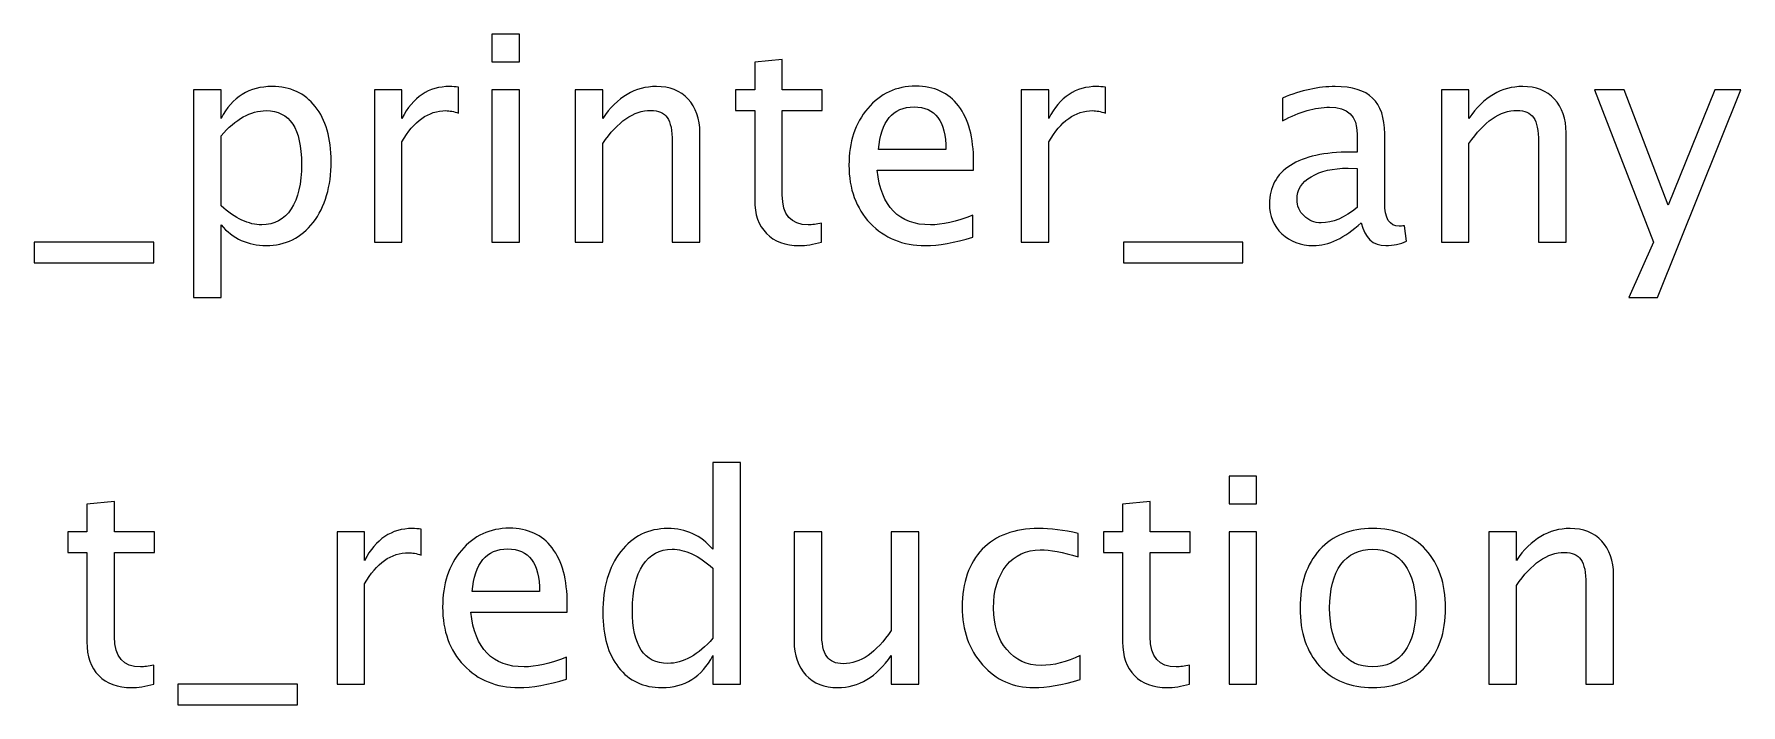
# Model space of a CAD drawing. Header units: centimetres. Extents: x -71 to 58, y -28 to 40.
# Drawn here: x -6.27 to 18.86, y 30.36 to 40.23 of the extents above; entities that cross this region are included whole.
import ezdxf

# ---------------------------------------------------------------- set-up
doc = ezdxf.new("R2010")
doc.units = ezdxf.units.CM
doc.header["$MEASUREMENT"] = 0
doc.layers.add('Layer 1', color=7, linetype='Continuous')

msp = doc.modelspace()

# ---------------------------------------------------------------- linework, layer by layer
at = {"layer": 'Layer 1'}
for points, knots in [([(0.4666, 39.82474), (0.4666, 39.82474), (0.4666, 40.23114), (0.4666, 40.23114), (0.4666, 40.23114), (0.4666, 40.23114), (0.873, 40.23114), (0.873, 40.23114), (0.873, 40.23114), (0.873, 40.23114), (0.873, 39.82474), (0.873, 39.82474), (0.873, 39.82474), (0.873, 39.82474), (0.4666, 39.82474), (0.4666, 39.82474)], [0, 0, 0, 0, 0.2, 0.2, 0.2, 0.2, 0.4, 0.4, 0.4, 0.4, 0.6, 0.6, 0.6, 0.6, 1, 1, 1, 1]), ([(5.32082, 37.17115), (5.19523, 37.13657), (5.08587, 37.11964), (4.99344, 37.11964), (4.99344, 37.11964), (4.78601, 37.11964), (4.62444, 37.17891), (4.50873, 37.29744), (4.50873, 37.29744), (4.39231, 37.41597), (4.33445, 37.58037), (4.33445, 37.79133), (4.33445, 37.79133), (4.33445, 37.79133), (4.33445, 39.10931), (4.33445, 39.10931), (4.33445, 39.10931), (4.33445, 39.10931), (4.05364, 39.10931), (4.05364, 39.10931), (4.05364, 39.10931), (4.05364, 39.10931), (4.05364, 39.4141), (4.05364, 39.4141), (4.05364, 39.4141), (4.05364, 39.4141), (4.33445, 39.4141), (4.33445, 39.4141), (4.33445, 39.4141), (4.33445, 39.4141), (4.33445, 39.8198), (4.33445, 39.8198), (4.33445, 39.8198), (4.33445, 39.8198), (4.74085, 39.8586), (4.74085, 39.8586), (4.74085, 39.8586), (4.74085, 39.8586), (4.74085, 39.4141), (4.74085, 39.4141), (4.74085, 39.4141), (4.74085, 39.4141), (5.32929, 39.4141), (5.32929, 39.4141), (5.32929, 39.4141), (5.32929, 39.4141), (5.32929, 39.10931), (5.32929, 39.10931), (5.32929, 39.10931), (5.32929, 39.10931), (4.74085, 39.10931), (4.74085, 39.10931), (4.74085, 39.10931), (4.74085, 39.10931), (4.74085, 37.86471), (4.74085, 37.86471), (4.74085, 37.86471), (4.74085, 37.5712), (4.86856, 37.42444), (5.12326, 37.42444), (5.12326, 37.42444), (5.17759, 37.42444), (5.24321, 37.43361), (5.32082, 37.45125), (5.32082, 37.45125), (5.32082, 37.45125), (5.32082, 37.17115), (5.32082, 37.17115)], [0, 0, 0, 0, 0.05555556, 0.05555556, 0.05555556, 0.05555556, 0.11111111, 0.11111111, 0.11111111, 0.11111111, 0.16666667, 0.16666667, 0.16666667, 0.16666667, 0.22222222, 0.22222222, 0.22222222, 0.22222222, 0.27777778, 0.27777778, 0.27777778, 0.27777778, 0.33333333, 0.33333333, 0.33333333, 0.33333333, 0.38888889, 0.38888889, 0.38888889, 0.38888889, 0.44444444, 0.44444444, 0.44444444, 0.44444444, 0.5, 0.5, 0.5, 0.5, 0.55555556, 0.55555556, 0.55555556, 0.55555556, 0.61111111, 0.61111111, 0.61111111, 0.61111111, 0.66666667, 0.66666667, 0.66666667, 0.66666667, 0.72222222, 0.72222222, 0.72222222, 0.72222222, 0.77777778, 0.77777778, 0.77777778, 0.77777778, 0.83333333, 0.83333333, 0.83333333, 0.83333333, 0.88888889, 0.88888889, 0.88888889, 0.88888889, 1, 1, 1, 1]), ([(-3.92972, 36.35341), (-3.92972, 36.35341), (-3.92972, 39.4141), (-3.92972, 39.4141), (-3.92972, 39.4141), (-3.92972, 39.4141), (-3.52332, 39.4141), (-3.52332, 39.4141), (-3.52332, 39.4141), (-3.52332, 39.4141), (-3.52332, 38.99007), (-3.52332, 38.99007), (-3.52332, 38.99007), (-3.35681, 39.30404), (-3.10634, 39.46067), (-2.77261, 39.46067), (-2.77261, 39.46067), (-2.50238, 39.46067), (-2.29001, 39.3626), (-2.13479, 39.16575), (-2.13479, 39.16575), (-1.97957, 38.9689), (-1.90196, 38.70008), (-1.90196, 38.3593), (-1.90196, 38.3593), (-1.90196, 37.98818), (-1.99015, 37.68832), (-2.16583, 37.46113), (-2.16583, 37.46113), (-2.34152, 37.23323), (-2.57294, 37.11964), (-2.85939, 37.11964), (-2.85939, 37.11964), (-3.12539, 37.11964), (-3.34693, 37.22124), (-3.52332, 37.42515), (-3.52332, 37.42515), (-3.52332, 37.42515), (-3.52332, 36.35341), (-3.52332, 36.35341), (-3.52332, 36.35341), (-3.52332, 36.35341), (-3.92972, 36.35341), (-3.92972, 36.35341)], [0, 0, 0, 0, 0.08333333, 0.08333333, 0.08333333, 0.08333333, 0.16666667, 0.16666667, 0.16666667, 0.16666667, 0.25, 0.25, 0.25, 0.25, 0.33333333, 0.33333333, 0.33333333, 0.33333333, 0.41666667, 0.41666667, 0.41666667, 0.41666667, 0.5, 0.5, 0.5, 0.5, 0.58333333, 0.58333333, 0.58333333, 0.58333333, 0.66666667, 0.66666667, 0.66666667, 0.66666667, 0.75, 0.75, 0.75, 0.75, 0.83333333, 0.83333333, 0.83333333, 0.83333333, 1, 1, 1, 1]), ([(-1.26554, 37.17044), (-1.26554, 37.17044), (-1.26554, 39.4141), (-1.26554, 39.4141), (-1.26554, 39.4141), (-1.26554, 39.4141), (-0.85914, 39.4141), (-0.85914, 39.4141), (-0.85914, 39.4141), (-0.85914, 39.4141), (-0.85914, 38.99007), (-0.85914, 38.99007), (-0.85914, 38.99007), (-0.69757, 39.30404), (-0.46332, 39.46067), (-0.1557, 39.46067), (-0.1557, 39.46067), (-0.11407, 39.46067), (-0.07033, 39.45714), (-0.02517, 39.45009), (-0.02517, 39.45009), (-0.02517, 39.45009), (-0.02517, 39.06979), (-0.02517, 39.06979), (-0.02517, 39.06979), (-0.09573, 39.09308), (-0.15782, 39.10507), (-0.21144, 39.10507), (-0.21144, 39.10507), (-0.46967, 39.10507), (-0.68557, 38.95267), (-0.85914, 38.64717), (-0.85914, 38.64717), (-0.85914, 38.64717), (-0.85914, 37.17044), (-0.85914, 37.17044), (-0.85914, 37.17044), (-0.85914, 37.17044), (-1.26554, 37.17044), (-1.26554, 37.17044)], [0, 0, 0, 0, 0.09090909, 0.09090909, 0.09090909, 0.09090909, 0.18181818, 0.18181818, 0.18181818, 0.18181818, 0.27272727, 0.27272727, 0.27272727, 0.27272727, 0.36363636, 0.36363636, 0.36363636, 0.36363636, 0.45454545, 0.45454545, 0.45454545, 0.45454545, 0.54545455, 0.54545455, 0.54545455, 0.54545455, 0.63636364, 0.63636364, 0.63636364, 0.63636364, 0.72727273, 0.72727273, 0.72727273, 0.72727273, 0.81818182, 0.81818182, 0.81818182, 0.81818182, 1, 1, 1, 1]), ([(1.69003, 37.17044), (1.69003, 37.17044), (1.69003, 39.4141), (1.69003, 39.4141), (1.69003, 39.4141), (1.69003, 39.4141), (2.09643, 39.4141), (2.09643, 39.4141), (2.09643, 39.4141), (2.09643, 39.4141), (2.09643, 38.99007), (2.09643, 38.99007), (2.09643, 38.99007), (2.31162, 39.30404), (2.5755, 39.46067), (2.88736, 39.46067), (2.88736, 39.46067), (3.0835, 39.46067), (3.23943, 39.39929), (3.35443, 39.27582), (3.35443, 39.27582), (3.46944, 39.15305), (3.52729, 38.98724), (3.52729, 38.77981), (3.52729, 38.77981), (3.52729, 38.77981), (3.52729, 37.17044), (3.52729, 37.17044), (3.52729, 37.17044), (3.52729, 37.17044), (3.1209, 37.17044), (3.1209, 37.17044), (3.1209, 37.17044), (3.1209, 37.17044), (3.1209, 38.64717), (3.1209, 38.64717), (3.1209, 38.64717), (3.1209, 38.81368), (3.0962, 38.93221), (3.04752, 39.00277), (3.04752, 39.00277), (2.99813, 39.07403), (2.91699, 39.10931), (2.8034, 39.10931), (2.8034, 39.10931), (2.55363, 39.10931), (2.31797, 38.94632), (2.09643, 38.62036), (2.09643, 38.62036), (2.09643, 38.62036), (2.09643, 37.17044), (2.09643, 37.17044), (2.09643, 37.17044), (2.09643, 37.17044), (1.69003, 37.17044), (1.69003, 37.17044)], [0, 0, 0, 0, 0.06666667, 0.06666667, 0.06666667, 0.06666667, 0.13333333, 0.13333333, 0.13333333, 0.13333333, 0.2, 0.2, 0.2, 0.2, 0.26666667, 0.26666667, 0.26666667, 0.26666667, 0.33333333, 0.33333333, 0.33333333, 0.33333333, 0.4, 0.4, 0.4, 0.4, 0.46666667, 0.46666667, 0.46666667, 0.46666667, 0.53333333, 0.53333333, 0.53333333, 0.53333333, 0.6, 0.6, 0.6, 0.6, 0.66666667, 0.66666667, 0.66666667, 0.66666667, 0.73333333, 0.73333333, 0.73333333, 0.73333333, 0.8, 0.8, 0.8, 0.8, 0.86666667, 0.86666667, 0.86666667, 0.86666667, 1, 1, 1, 1]), ([(7.54756, 37.24241), (7.27451, 37.16056), (7.04097, 37.11964), (6.84623, 37.11964), (6.84623, 37.11964), (6.51392, 37.11964), (6.24369, 37.22971), (6.03555, 37.44913), (6.03555, 37.44913), (5.82741, 37.66856), (5.72299, 37.9529), (5.72299, 38.30286), (5.72299, 38.30286), (5.72299, 38.64223), (5.81471, 38.92092), (5.99886, 39.13894), (5.99886, 39.13894), (6.18301, 39.35625), (6.41867, 39.4649), (6.70583, 39.4649), (6.70583, 39.4649), (6.97747, 39.4649), (7.18772, 39.36824), (7.33589, 39.17492), (7.33589, 39.17492), (7.48406, 38.9816), (7.55814, 38.70784), (7.55814, 38.35295), (7.55814, 38.35295), (7.55814, 38.35295), (7.55602, 38.22877), (7.55602, 38.22877), (7.55602, 38.22877), (7.55602, 38.22877), (6.13786, 38.22877), (6.13786, 38.22877), (6.13786, 38.22877), (6.19712, 37.69255), (6.45888, 37.42444), (6.92243, 37.42444), (6.92243, 37.42444), (7.09247, 37.42444), (7.30061, 37.47242), (7.54756, 37.56837), (7.54756, 37.56837), (7.54756, 37.56837), (7.54756, 37.24241), (7.54756, 37.24241)], [0, 0, 0, 0, 0.07692308, 0.07692308, 0.07692308, 0.07692308, 0.15384615, 0.15384615, 0.15384615, 0.15384615, 0.23076923, 0.23076923, 0.23076923, 0.23076923, 0.30769231, 0.30769231, 0.30769231, 0.30769231, 0.38461538, 0.38461538, 0.38461538, 0.38461538, 0.46153846, 0.46153846, 0.46153846, 0.46153846, 0.53846154, 0.53846154, 0.53846154, 0.53846154, 0.61538462, 0.61538462, 0.61538462, 0.61538462, 0.69230769, 0.69230769, 0.69230769, 0.69230769, 0.76923077, 0.76923077, 0.76923077, 0.76923077, 0.84615385, 0.84615385, 0.84615385, 0.84615385, 1, 1, 1, 1]), ([(8.25946, 37.17044), (8.25946, 37.17044), (8.25946, 39.4141), (8.25946, 39.4141), (8.25946, 39.4141), (8.25946, 39.4141), (8.66586, 39.4141), (8.66586, 39.4141), (8.66586, 39.4141), (8.66586, 39.4141), (8.66586, 38.99007), (8.66586, 38.99007), (8.66586, 38.99007), (8.82743, 39.30404), (9.06168, 39.46067), (9.3693, 39.46067), (9.3693, 39.46067), (9.41093, 39.46067), (9.45467, 39.45714), (9.49983, 39.45009), (9.49983, 39.45009), (9.49983, 39.45009), (9.49983, 39.06979), (9.49983, 39.06979), (9.49983, 39.06979), (9.42927, 39.09308), (9.36718, 39.10507), (9.31356, 39.10507), (9.31356, 39.10507), (9.05533, 39.10507), (8.83943, 38.95267), (8.66586, 38.64717), (8.66586, 38.64717), (8.66586, 38.64717), (8.66586, 37.17044), (8.66586, 37.17044), (8.66586, 37.17044), (8.66586, 37.17044), (8.25946, 37.17044), (8.25946, 37.17044)], [0, 0, 0, 0, 0.09090909, 0.09090909, 0.09090909, 0.09090909, 0.18181818, 0.18181818, 0.18181818, 0.18181818, 0.27272727, 0.27272727, 0.27272727, 0.27272727, 0.36363636, 0.36363636, 0.36363636, 0.36363636, 0.45454545, 0.45454545, 0.45454545, 0.45454545, 0.54545455, 0.54545455, 0.54545455, 0.54545455, 0.63636364, 0.63636364, 0.63636364, 0.63636364, 0.72727273, 0.72727273, 0.72727273, 0.72727273, 0.81818182, 0.81818182, 0.81818182, 0.81818182, 1, 1, 1, 1]), ([(13.26467, 37.45619), (13.02055, 37.23182), (12.7856, 37.11964), (12.55982, 37.11964), (12.55982, 37.11964), (12.37426, 37.11964), (12.21975, 37.1775), (12.09769, 37.29391), (12.09769, 37.29391), (11.97492, 37.41033), (11.91354, 37.55708), (11.91354, 37.73418), (11.91354, 37.73418), (11.91354, 37.97901), (12.01655, 38.16739), (12.22257, 38.29862), (12.22257, 38.29862), (12.42859, 38.42986), (12.72422, 38.49547), (13.10945, 38.49547), (13.10945, 38.49547), (13.10945, 38.49547), (13.2047, 38.49547), (13.2047, 38.49547), (13.2047, 38.49547), (13.2047, 38.49547), (13.2047, 38.7657), (13.2047, 38.7657), (13.2047, 38.7657), (13.2047, 39.02605), (13.06924, 39.15587), (12.7976, 39.15587), (12.7976, 39.15587), (12.58734, 39.15587), (12.35733, 39.08955), (12.10827, 38.95691), (12.10827, 38.95691), (12.10827, 38.95691), (12.10827, 39.29134), (12.10827, 39.29134), (12.10827, 39.29134), (12.38203, 39.40423), (12.64026, 39.46067), (12.88226, 39.46067), (12.88226, 39.46067), (13.13132, 39.46067), (13.31547, 39.40423), (13.4333, 39.29063), (13.4333, 39.29063), (13.55184, 39.17704), (13.6111, 39.00206), (13.6111, 38.7657), (13.6111, 38.7657), (13.6111, 38.7657), (13.6111, 37.75182), (13.6111, 37.75182), (13.6111, 37.75182), (13.6111, 37.51969), (13.68236, 37.40327), (13.82559, 37.40327), (13.82559, 37.40327), (13.84323, 37.40327), (13.86933, 37.4061), (13.90391, 37.41174), (13.90391, 37.41174), (13.90391, 37.41174), (13.93283, 37.18596), (13.93283, 37.18596), (13.93283, 37.18596), (13.84041, 37.14151), (13.73881, 37.11964), (13.62733, 37.11964), (13.62733, 37.11964), (13.43754, 37.11964), (13.31689, 37.23182), (13.26467, 37.45619)], [0, 0, 0, 0, 0.05, 0.05, 0.05, 0.05, 0.1, 0.1, 0.1, 0.1, 0.15, 0.15, 0.15, 0.15, 0.2, 0.2, 0.2, 0.2, 0.25, 0.25, 0.25, 0.25, 0.3, 0.3, 0.3, 0.3, 0.35, 0.35, 0.35, 0.35, 0.4, 0.4, 0.4, 0.4, 0.45, 0.45, 0.45, 0.45, 0.5, 0.5, 0.5, 0.5, 0.55, 0.55, 0.55, 0.55, 0.6, 0.6, 0.6, 0.6, 0.65, 0.65, 0.65, 0.65, 0.7, 0.7, 0.7, 0.7, 0.75, 0.75, 0.75, 0.75, 0.8, 0.8, 0.8, 0.8, 0.85, 0.85, 0.85, 0.85, 0.9, 0.9, 0.9, 0.9, 1, 1, 1, 1]), ([(14.44577, 37.17044), (14.44577, 37.17044), (14.44577, 39.4141), (14.44577, 39.4141), (14.44577, 39.4141), (14.44577, 39.4141), (14.85217, 39.4141), (14.85217, 39.4141), (14.85217, 39.4141), (14.85217, 39.4141), (14.85217, 38.99007), (14.85217, 38.99007), (14.85217, 38.99007), (15.06736, 39.30404), (15.33124, 39.46067), (15.6431, 39.46067), (15.6431, 39.46067), (15.83924, 39.46067), (15.99517, 39.39929), (16.11017, 39.27582), (16.11017, 39.27582), (16.22518, 39.15305), (16.28303, 38.98724), (16.28303, 38.77981), (16.28303, 38.77981), (16.28303, 38.77981), (16.28303, 37.17044), (16.28303, 37.17044), (16.28303, 37.17044), (16.28303, 37.17044), (15.87664, 37.17044), (15.87664, 37.17044), (15.87664, 37.17044), (15.87664, 37.17044), (15.87664, 38.64717), (15.87664, 38.64717), (15.87664, 38.64717), (15.87664, 38.81368), (15.85194, 38.93221), (15.80326, 39.00277), (15.80326, 39.00277), (15.75387, 39.07403), (15.67273, 39.10931), (15.55914, 39.10931), (15.55914, 39.10931), (15.30937, 39.10931), (15.07371, 38.94632), (14.85217, 38.62036), (14.85217, 38.62036), (14.85217, 38.62036), (14.85217, 37.17044), (14.85217, 37.17044), (14.85217, 37.17044), (14.85217, 37.17044), (14.44577, 37.17044), (14.44577, 37.17044)], [0, 0, 0, 0, 0.06666667, 0.06666667, 0.06666667, 0.06666667, 0.13333333, 0.13333333, 0.13333333, 0.13333333, 0.2, 0.2, 0.2, 0.2, 0.26666667, 0.26666667, 0.26666667, 0.26666667, 0.33333333, 0.33333333, 0.33333333, 0.33333333, 0.4, 0.4, 0.4, 0.4, 0.46666667, 0.46666667, 0.46666667, 0.46666667, 0.53333333, 0.53333333, 0.53333333, 0.53333333, 0.6, 0.6, 0.6, 0.6, 0.66666667, 0.66666667, 0.66666667, 0.66666667, 0.73333333, 0.73333333, 0.73333333, 0.73333333, 0.8, 0.8, 0.8, 0.8, 0.86666667, 0.86666667, 0.86666667, 0.86666667, 1, 1, 1, 1]), ([(0.4666, 37.17044), (0.4666, 37.17044), (0.4666, 39.4141), (0.4666, 39.4141), (0.4666, 39.4141), (0.4666, 39.4141), (0.873, 39.4141), (0.873, 39.4141), (0.873, 39.4141), (0.873, 39.4141), (0.873, 37.17044), (0.873, 37.17044), (0.873, 37.17044), (0.873, 37.17044), (0.4666, 37.17044), (0.4666, 37.17044)], [0, 0, 0, 0, 0.2, 0.2, 0.2, 0.2, 0.4, 0.4, 0.4, 0.4, 0.6, 0.6, 0.6, 0.6, 1, 1, 1, 1]), ([(17.2059, 36.35341), (17.2059, 36.35341), (17.56997, 37.16762), (17.56997, 37.16762), (17.56997, 37.16762), (17.56997, 37.16762), (16.70073, 39.4141), (16.70073, 39.4141), (16.70073, 39.4141), (16.70073, 39.4141), (17.13676, 39.4141), (17.13676, 39.4141), (17.13676, 39.4141), (17.13676, 39.4141), (17.78305, 37.71513), (17.78305, 37.71513), (17.78305, 37.71513), (17.78305, 37.71513), (18.47238, 39.4141), (18.47238, 39.4141), (18.47238, 39.4141), (18.47238, 39.4141), (18.85549, 39.4141), (18.85549, 39.4141), (18.85549, 39.4141), (18.85549, 39.4141), (17.62924, 36.35341), (17.62924, 36.35341), (17.62924, 36.35341), (17.62924, 36.35341), (17.2059, 36.35341), (17.2059, 36.35341)], [0, 0, 0, 0, 0.11111111, 0.11111111, 0.11111111, 0.11111111, 0.22222222, 0.22222222, 0.22222222, 0.22222222, 0.33333333, 0.33333333, 0.33333333, 0.33333333, 0.44444444, 0.44444444, 0.44444444, 0.44444444, 0.55555556, 0.55555556, 0.55555556, 0.55555556, 0.66666667, 0.66666667, 0.66666667, 0.66666667, 0.77777778, 0.77777778, 0.77777778, 0.77777778, 1, 1, 1, 1]), ([(-3.52332, 37.70525), (-3.31377, 37.51828), (-3.1141, 37.42444), (-2.9243, 37.42444), (-2.9243, 37.42444), (-2.73733, 37.42444), (-2.59269, 37.50276), (-2.49109, 37.65868), (-2.49109, 37.65868), (-2.38879, 37.81461), (-2.33799, 38.03404), (-2.33799, 38.31767), (-2.33799, 38.31767), (-2.33799, 38.84261), (-2.51155, 39.10507), (-2.85869, 39.10507), (-2.85869, 39.10507), (-3.08588, 39.10507), (-3.30742, 38.98231), (-3.52332, 38.73607), (-3.52332, 38.73607), (-3.52332, 38.73607), (-3.52332, 37.70525), (-3.52332, 37.70525)], [0, 0, 0, 0, 0.14285714, 0.14285714, 0.14285714, 0.14285714, 0.28571429, 0.28571429, 0.28571429, 0.28571429, 0.42857143, 0.42857143, 0.42857143, 0.42857143, 0.57142857, 0.57142857, 0.57142857, 0.57142857, 0.71428571, 0.71428571, 0.71428571, 0.71428571, 1, 1, 1, 1]), ([(6.15902, 38.53357), (6.15902, 38.53357), (7.14962, 38.53357), (7.14962, 38.53357), (7.14962, 38.53357), (7.14962, 38.95126), (6.99369, 39.16011), (6.68254, 39.16011), (6.68254, 39.16011), (6.36928, 39.16011), (6.19501, 38.95126), (6.15902, 38.53357)], [0, 0, 0, 0, 0.25, 0.25, 0.25, 0.25, 0.5, 0.5, 0.5, 0.5, 1, 1, 1, 1]), ([(13.2047, 37.67773), (13.2047, 37.67773), (13.2047, 38.25417), (13.2047, 38.25417), (13.2047, 38.25417), (13.2047, 38.25417), (13.07417, 38.25841), (13.07417, 38.25841), (13.07417, 38.25841), (12.8484, 38.25841), (12.66636, 38.21678), (12.52737, 38.13352), (12.52737, 38.13352), (12.38908, 38.04956), (12.31994, 37.93879), (12.31994, 37.8005), (12.31994, 37.8005), (12.31994, 37.70384), (12.35451, 37.622), (12.42295, 37.55497), (12.42295, 37.55497), (12.49209, 37.48794), (12.57605, 37.45407), (12.67554, 37.45407), (12.67554, 37.45407), (12.84487, 37.45407), (13.02126, 37.52886), (13.2047, 37.67773)], [0, 0, 0, 0, 0.125, 0.125, 0.125, 0.125, 0.25, 0.25, 0.25, 0.25, 0.375, 0.375, 0.375, 0.375, 0.5, 0.5, 0.5, 0.5, 0.625, 0.625, 0.625, 0.625, 0.75, 0.75, 0.75, 0.75, 1, 1, 1, 1]), ([(-6.27499, 36.86564), (-6.27499, 36.86564), (-6.27499, 37.17044), (-6.27499, 37.17044), (-6.27499, 37.17044), (-6.27499, 37.17044), (-4.51392, 37.17044), (-4.51392, 37.17044), (-4.51392, 37.17044), (-4.51392, 37.17044), (-4.51392, 36.86564), (-4.51392, 36.86564), (-4.51392, 36.86564), (-4.51392, 36.86564), (-6.27499, 36.86564), (-6.27499, 36.86564)], [0, 0, 0, 0, 0.2, 0.2, 0.2, 0.2, 0.4, 0.4, 0.4, 0.4, 0.6, 0.6, 0.6, 0.6, 1, 1, 1, 1]), ([(9.763, 36.86564), (9.763, 36.86564), (9.763, 37.17044), (9.763, 37.17044), (9.763, 37.17044), (9.763, 37.17044), (11.52407, 37.17044), (11.52407, 37.17044), (11.52407, 37.17044), (11.52407, 37.17044), (11.52407, 36.86564), (11.52407, 36.86564), (11.52407, 36.86564), (11.52407, 36.86564), (9.763, 36.86564), (9.763, 36.86564)], [0, 0, 0, 0, 0.2, 0.2, 0.2, 0.2, 0.4, 0.4, 0.4, 0.4, 0.6, 0.6, 0.6, 0.6, 1, 1, 1, 1]), ([(3.71955, 30.66522), (3.71955, 30.66522), (3.71955, 31.08644), (3.71955, 31.08644), (3.71955, 31.08644), (3.55374, 30.77176), (3.30397, 30.61442), (2.97025, 30.61442), (2.97025, 30.61442), (2.69931, 30.61442), (2.48624, 30.71249), (2.33101, 30.90934), (2.33101, 30.90934), (2.17579, 31.10619), (2.09818, 31.37501), (2.09818, 31.71579), (2.09818, 31.71579), (2.09818, 32.08832), (2.18637, 32.38819), (2.36206, 32.61537), (2.36206, 32.61537), (2.53845, 32.84186), (2.76987, 32.95545), (3.05703, 32.95545), (3.05703, 32.95545), (3.32302, 32.95545), (3.54457, 32.85385), (3.71955, 32.64995), (3.71955, 32.64995), (3.71955, 32.64995), (3.71955, 33.92912), (3.71955, 33.92912), (3.71955, 33.92912), (3.71955, 33.92912), (4.12594, 33.92912), (4.12594, 33.92912), (4.12594, 33.92912), (4.12594, 33.92912), (4.12594, 30.66522), (4.12594, 30.66522), (4.12594, 30.66522), (4.12594, 30.66522), (3.71955, 30.66522), (3.71955, 30.66522)], [0, 0, 0, 0, 0.08333333, 0.08333333, 0.08333333, 0.08333333, 0.16666667, 0.16666667, 0.16666667, 0.16666667, 0.25, 0.25, 0.25, 0.25, 0.33333333, 0.33333333, 0.33333333, 0.33333333, 0.41666667, 0.41666667, 0.41666667, 0.41666667, 0.5, 0.5, 0.5, 0.5, 0.58333333, 0.58333333, 0.58333333, 0.58333333, 0.66666667, 0.66666667, 0.66666667, 0.66666667, 0.75, 0.75, 0.75, 0.75, 0.83333333, 0.83333333, 0.83333333, 0.83333333, 1, 1, 1, 1]), ([(11.31909, 33.31952), (11.31909, 33.31952), (11.31909, 33.72592), (11.31909, 33.72592), (11.31909, 33.72592), (11.31909, 33.72592), (11.72549, 33.72592), (11.72549, 33.72592), (11.72549, 33.72592), (11.72549, 33.72592), (11.72549, 33.31952), (11.72549, 33.31952), (11.72549, 33.31952), (11.72549, 33.31952), (11.31909, 33.31952), (11.31909, 33.31952)], [0, 0, 0, 0, 0.2, 0.2, 0.2, 0.2, 0.4, 0.4, 0.4, 0.4, 0.6, 0.6, 0.6, 0.6, 1, 1, 1, 1]), ([(-4.51147, 30.66593), (-4.63706, 30.63135), (-4.74642, 30.61442), (-4.83885, 30.61442), (-4.83885, 30.61442), (-5.04628, 30.61442), (-5.20785, 30.67369), (-5.32356, 30.79222), (-5.32356, 30.79222), (-5.43998, 30.91075), (-5.49784, 31.07515), (-5.49784, 31.28611), (-5.49784, 31.28611), (-5.49784, 31.28611), (-5.49784, 32.60409), (-5.49784, 32.60409), (-5.49784, 32.60409), (-5.49784, 32.60409), (-5.77865, 32.60409), (-5.77865, 32.60409), (-5.77865, 32.60409), (-5.77865, 32.60409), (-5.77865, 32.90888), (-5.77865, 32.90888), (-5.77865, 32.90888), (-5.77865, 32.90888), (-5.49784, 32.90888), (-5.49784, 32.90888), (-5.49784, 32.90888), (-5.49784, 32.90888), (-5.49784, 33.31458), (-5.49784, 33.31458), (-5.49784, 33.31458), (-5.49784, 33.31458), (-5.09144, 33.35338), (-5.09144, 33.35338), (-5.09144, 33.35338), (-5.09144, 33.35338), (-5.09144, 32.90888), (-5.09144, 32.90888), (-5.09144, 32.90888), (-5.09144, 32.90888), (-4.503, 32.90888), (-4.503, 32.90888), (-4.503, 32.90888), (-4.503, 32.90888), (-4.503, 32.60409), (-4.503, 32.60409), (-4.503, 32.60409), (-4.503, 32.60409), (-5.09144, 32.60409), (-5.09144, 32.60409), (-5.09144, 32.60409), (-5.09144, 32.60409), (-5.09144, 31.35949), (-5.09144, 31.35949), (-5.09144, 31.35949), (-5.09144, 31.06598), (-4.96373, 30.91922), (-4.70903, 30.91922), (-4.70903, 30.91922), (-4.6547, 30.91922), (-4.58908, 30.92839), (-4.51147, 30.94603), (-4.51147, 30.94603), (-4.51147, 30.94603), (-4.51147, 30.66593), (-4.51147, 30.66593)], [0, 0, 0, 0, 0.05555556, 0.05555556, 0.05555556, 0.05555556, 0.11111111, 0.11111111, 0.11111111, 0.11111111, 0.16666667, 0.16666667, 0.16666667, 0.16666667, 0.22222222, 0.22222222, 0.22222222, 0.22222222, 0.27777778, 0.27777778, 0.27777778, 0.27777778, 0.33333333, 0.33333333, 0.33333333, 0.33333333, 0.38888889, 0.38888889, 0.38888889, 0.38888889, 0.44444444, 0.44444444, 0.44444444, 0.44444444, 0.5, 0.5, 0.5, 0.5, 0.55555556, 0.55555556, 0.55555556, 0.55555556, 0.61111111, 0.61111111, 0.61111111, 0.61111111, 0.66666667, 0.66666667, 0.66666667, 0.66666667, 0.72222222, 0.72222222, 0.72222222, 0.72222222, 0.77777778, 0.77777778, 0.77777778, 0.77777778, 0.83333333, 0.83333333, 0.83333333, 0.83333333, 0.88888889, 0.88888889, 0.88888889, 0.88888889, 1, 1, 1, 1]), ([(10.73912, 30.66593), (10.61353, 30.63135), (10.50417, 30.61442), (10.41174, 30.61442), (10.41174, 30.61442), (10.20431, 30.61442), (10.04274, 30.67369), (9.92703, 30.79222), (9.92703, 30.79222), (9.81061, 30.91075), (9.75275, 31.07515), (9.75275, 31.28611), (9.75275, 31.28611), (9.75275, 31.28611), (9.75275, 32.60409), (9.75275, 32.60409), (9.75275, 32.60409), (9.75275, 32.60409), (9.47194, 32.60409), (9.47194, 32.60409), (9.47194, 32.60409), (9.47194, 32.60409), (9.47194, 32.90888), (9.47194, 32.90888), (9.47194, 32.90888), (9.47194, 32.90888), (9.75275, 32.90888), (9.75275, 32.90888), (9.75275, 32.90888), (9.75275, 32.90888), (9.75275, 33.31458), (9.75275, 33.31458), (9.75275, 33.31458), (9.75275, 33.31458), (10.15915, 33.35338), (10.15915, 33.35338), (10.15915, 33.35338), (10.15915, 33.35338), (10.15915, 32.90888), (10.15915, 32.90888), (10.15915, 32.90888), (10.15915, 32.90888), (10.74759, 32.90888), (10.74759, 32.90888), (10.74759, 32.90888), (10.74759, 32.90888), (10.74759, 32.60409), (10.74759, 32.60409), (10.74759, 32.60409), (10.74759, 32.60409), (10.15915, 32.60409), (10.15915, 32.60409), (10.15915, 32.60409), (10.15915, 32.60409), (10.15915, 31.35949), (10.15915, 31.35949), (10.15915, 31.35949), (10.15915, 31.06598), (10.28686, 30.91922), (10.54156, 30.91922), (10.54156, 30.91922), (10.59589, 30.91922), (10.66151, 30.92839), (10.73912, 30.94603), (10.73912, 30.94603), (10.73912, 30.94603), (10.73912, 30.66593), (10.73912, 30.66593)], [0, 0, 0, 0, 0.05555556, 0.05555556, 0.05555556, 0.05555556, 0.11111111, 0.11111111, 0.11111111, 0.11111111, 0.16666667, 0.16666667, 0.16666667, 0.16666667, 0.22222222, 0.22222222, 0.22222222, 0.22222222, 0.27777778, 0.27777778, 0.27777778, 0.27777778, 0.33333333, 0.33333333, 0.33333333, 0.33333333, 0.38888889, 0.38888889, 0.38888889, 0.38888889, 0.44444444, 0.44444444, 0.44444444, 0.44444444, 0.5, 0.5, 0.5, 0.5, 0.55555556, 0.55555556, 0.55555556, 0.55555556, 0.61111111, 0.61111111, 0.61111111, 0.61111111, 0.66666667, 0.66666667, 0.66666667, 0.66666667, 0.72222222, 0.72222222, 0.72222222, 0.72222222, 0.77777778, 0.77777778, 0.77777778, 0.77777778, 0.83333333, 0.83333333, 0.83333333, 0.83333333, 0.88888889, 0.88888889, 0.88888889, 0.88888889, 1, 1, 1, 1]), ([(-1.81483, 30.66522), (-1.81483, 30.66522), (-1.81483, 32.90888), (-1.81483, 32.90888), (-1.81483, 32.90888), (-1.81483, 32.90888), (-1.40843, 32.90888), (-1.40843, 32.90888), (-1.40843, 32.90888), (-1.40843, 32.90888), (-1.40843, 32.48485), (-1.40843, 32.48485), (-1.40843, 32.48485), (-1.24686, 32.79882), (-1.01261, 32.95545), (-0.70499, 32.95545), (-0.70499, 32.95545), (-0.66336, 32.95545), (-0.61962, 32.95192), (-0.57446, 32.94487), (-0.57446, 32.94487), (-0.57446, 32.94487), (-0.57446, 32.56457), (-0.57446, 32.56457), (-0.57446, 32.56457), (-0.64502, 32.58786), (-0.70711, 32.59985), (-0.76073, 32.59985), (-0.76073, 32.59985), (-1.01896, 32.59985), (-1.23486, 32.44745), (-1.40843, 32.14195), (-1.40843, 32.14195), (-1.40843, 32.14195), (-1.40843, 30.66522), (-1.40843, 30.66522), (-1.40843, 30.66522), (-1.40843, 30.66522), (-1.81483, 30.66522), (-1.81483, 30.66522)], [0, 0, 0, 0, 0.09090909, 0.09090909, 0.09090909, 0.09090909, 0.18181818, 0.18181818, 0.18181818, 0.18181818, 0.27272727, 0.27272727, 0.27272727, 0.27272727, 0.36363636, 0.36363636, 0.36363636, 0.36363636, 0.45454545, 0.45454545, 0.45454545, 0.45454545, 0.54545455, 0.54545455, 0.54545455, 0.54545455, 0.63636364, 0.63636364, 0.63636364, 0.63636364, 0.72727273, 0.72727273, 0.72727273, 0.72727273, 0.81818182, 0.81818182, 0.81818182, 0.81818182, 1, 1, 1, 1]), ([(1.56408, 30.73719), (1.29103, 30.65534), (1.05749, 30.61442), (0.86275, 30.61442), (0.86275, 30.61442), (0.53044, 30.61442), (0.26021, 30.72449), (0.05207, 30.94391), (0.05207, 30.94391), (-0.15607, 31.16334), (-0.26049, 31.44768), (-0.26049, 31.79764), (-0.26049, 31.79764), (-0.26049, 32.13701), (-0.16877, 32.4157), (0.01538, 32.63372), (0.01538, 32.63372), (0.19953, 32.85103), (0.43519, 32.95968), (0.72235, 32.95968), (0.72235, 32.95968), (0.99399, 32.95968), (1.20424, 32.86302), (1.35241, 32.6697), (1.35241, 32.6697), (1.50058, 32.47638), (1.57466, 32.20262), (1.57466, 31.84773), (1.57466, 31.84773), (1.57466, 31.84773), (1.57254, 31.72355), (1.57254, 31.72355), (1.57254, 31.72355), (1.57254, 31.72355), (0.15438, 31.72355), (0.15438, 31.72355), (0.15438, 31.72355), (0.21364, 31.18733), (0.4754, 30.91922), (0.93895, 30.91922), (0.93895, 30.91922), (1.10899, 30.91922), (1.31713, 30.9672), (1.56408, 31.06315), (1.56408, 31.06315), (1.56408, 31.06315), (1.56408, 30.73719), (1.56408, 30.73719)], [0, 0, 0, 0, 0.07692308, 0.07692308, 0.07692308, 0.07692308, 0.15384615, 0.15384615, 0.15384615, 0.15384615, 0.23076923, 0.23076923, 0.23076923, 0.23076923, 0.30769231, 0.30769231, 0.30769231, 0.30769231, 0.38461538, 0.38461538, 0.38461538, 0.38461538, 0.46153846, 0.46153846, 0.46153846, 0.46153846, 0.53846154, 0.53846154, 0.53846154, 0.53846154, 0.61538462, 0.61538462, 0.61538462, 0.61538462, 0.69230769, 0.69230769, 0.69230769, 0.69230769, 0.76923077, 0.76923077, 0.76923077, 0.76923077, 0.84615385, 0.84615385, 0.84615385, 0.84615385, 1, 1, 1, 1]), ([(9.12552, 30.73295), (8.86234, 30.65393), (8.63515, 30.61442), (8.44395, 30.61442), (8.44395, 30.61442), (8.14056, 30.61442), (7.88938, 30.7266), (7.68971, 30.95026), (7.68971, 30.95026), (7.49004, 31.17463), (7.38985, 31.45756), (7.38985, 31.79834), (7.38985, 31.79834), (7.38985, 32.16241), (7.48863, 32.44675), (7.68618, 32.64995), (7.68618, 32.64995), (7.88374, 32.85385), (8.15961, 32.95545), (8.5138, 32.95545), (8.5138, 32.95545), (8.68807, 32.95545), (8.88422, 32.93146), (9.10012, 32.88348), (9.10012, 32.88348), (9.10012, 32.88348), (9.10012, 32.54059), (9.10012, 32.54059), (9.10012, 32.54059), (8.87081, 32.60832), (8.68384, 32.64219), (8.5399, 32.64219), (8.5399, 32.64219), (8.33106, 32.64219), (8.16384, 32.56387), (8.03896, 32.40794), (8.03896, 32.40794), (7.91408, 32.25201), (7.85128, 32.04387), (7.85128, 31.78423), (7.85128, 31.78423), (7.85128, 31.53235), (7.91619, 31.32915), (8.04531, 31.17322), (8.04531, 31.17322), (8.17443, 31.018), (8.34305, 30.94039), (8.5526, 30.94039), (8.5526, 30.94039), (8.73817, 30.94039), (8.92867, 30.98836), (9.12552, 31.08432), (9.12552, 31.08432), (9.12552, 31.08432), (9.12552, 30.73295), (9.12552, 30.73295)], [0, 0, 0, 0, 0.06666667, 0.06666667, 0.06666667, 0.06666667, 0.13333333, 0.13333333, 0.13333333, 0.13333333, 0.2, 0.2, 0.2, 0.2, 0.26666667, 0.26666667, 0.26666667, 0.26666667, 0.33333333, 0.33333333, 0.33333333, 0.33333333, 0.4, 0.4, 0.4, 0.4, 0.46666667, 0.46666667, 0.46666667, 0.46666667, 0.53333333, 0.53333333, 0.53333333, 0.53333333, 0.6, 0.6, 0.6, 0.6, 0.66666667, 0.66666667, 0.66666667, 0.66666667, 0.73333333, 0.73333333, 0.73333333, 0.73333333, 0.8, 0.8, 0.8, 0.8, 0.86666667, 0.86666667, 0.86666667, 0.86666667, 1, 1, 1, 1]), ([(13.43575, 30.61442), (13.10626, 30.61442), (12.8452, 30.71955), (12.65329, 30.9298), (12.65329, 30.9298), (12.46068, 31.14006), (12.36472, 31.42581), (12.36472, 31.78635), (12.36472, 31.78635), (12.36472, 32.14618), (12.46068, 32.43122), (12.65329, 32.64077), (12.65329, 32.64077), (12.8452, 32.85032), (13.10626, 32.95545), (13.43575, 32.95545), (13.43575, 32.95545), (13.76525, 32.95545), (14.0263, 32.85032), (14.21821, 32.64077), (14.21821, 32.64077), (14.41083, 32.43122), (14.50678, 32.14618), (14.50678, 31.78635), (14.50678, 31.78635), (14.50678, 31.42581), (14.41083, 31.14006), (14.21821, 30.9298), (14.21821, 30.9298), (14.0263, 30.71955), (13.76525, 30.61442), (13.43575, 30.61442)], [0, 0, 0, 0, 0.11111111, 0.11111111, 0.11111111, 0.11111111, 0.22222222, 0.22222222, 0.22222222, 0.22222222, 0.33333333, 0.33333333, 0.33333333, 0.33333333, 0.44444444, 0.44444444, 0.44444444, 0.44444444, 0.55555556, 0.55555556, 0.55555556, 0.55555556, 0.66666667, 0.66666667, 0.66666667, 0.66666667, 0.77777778, 0.77777778, 0.77777778, 0.77777778, 1, 1, 1, 1]), ([(15.1432, 30.66522), (15.1432, 30.66522), (15.1432, 32.90888), (15.1432, 32.90888), (15.1432, 32.90888), (15.1432, 32.90888), (15.5496, 32.90888), (15.5496, 32.90888), (15.5496, 32.90888), (15.5496, 32.90888), (15.5496, 32.48485), (15.5496, 32.48485), (15.5496, 32.48485), (15.76479, 32.79882), (16.02867, 32.95545), (16.34053, 32.95545), (16.34053, 32.95545), (16.53667, 32.95545), (16.6926, 32.89407), (16.8076, 32.7706), (16.8076, 32.7706), (16.92261, 32.64783), (16.98046, 32.48202), (16.98046, 32.27459), (16.98046, 32.27459), (16.98046, 32.27459), (16.98046, 30.66522), (16.98046, 30.66522), (16.98046, 30.66522), (16.98046, 30.66522), (16.57407, 30.66522), (16.57407, 30.66522), (16.57407, 30.66522), (16.57407, 30.66522), (16.57407, 32.14195), (16.57407, 32.14195), (16.57407, 32.14195), (16.57407, 32.30846), (16.54937, 32.42699), (16.50069, 32.49755), (16.50069, 32.49755), (16.4513, 32.56881), (16.37016, 32.60409), (16.25657, 32.60409), (16.25657, 32.60409), (16.0068, 32.60409), (15.77114, 32.4411), (15.5496, 32.11514), (15.5496, 32.11514), (15.5496, 32.11514), (15.5496, 30.66522), (15.5496, 30.66522), (15.5496, 30.66522), (15.5496, 30.66522), (15.1432, 30.66522), (15.1432, 30.66522)], [0, 0, 0, 0, 0.06666667, 0.06666667, 0.06666667, 0.06666667, 0.13333333, 0.13333333, 0.13333333, 0.13333333, 0.2, 0.2, 0.2, 0.2, 0.26666667, 0.26666667, 0.26666667, 0.26666667, 0.33333333, 0.33333333, 0.33333333, 0.33333333, 0.4, 0.4, 0.4, 0.4, 0.46666667, 0.46666667, 0.46666667, 0.46666667, 0.53333333, 0.53333333, 0.53333333, 0.53333333, 0.6, 0.6, 0.6, 0.6, 0.66666667, 0.66666667, 0.66666667, 0.66666667, 0.73333333, 0.73333333, 0.73333333, 0.73333333, 0.8, 0.8, 0.8, 0.8, 0.86666667, 0.86666667, 0.86666667, 0.86666667, 1, 1, 1, 1]), ([(6.34563, 30.66522), (6.34563, 30.66522), (6.34563, 31.08714), (6.34563, 31.08714), (6.34563, 31.08714), (6.12902, 30.77176), (5.86585, 30.61442), (5.55681, 30.61442), (5.55681, 30.61442), (5.36067, 30.61442), (5.20474, 30.6758), (5.08903, 30.79928), (5.08903, 30.79928), (4.97262, 30.92275), (4.91476, 31.08855), (4.91476, 31.2981), (4.91476, 31.2981), (4.91476, 31.2981), (4.91476, 32.90888), (4.91476, 32.90888), (4.91476, 32.90888), (4.91476, 32.90888), (5.32116, 32.90888), (5.32116, 32.90888), (5.32116, 32.90888), (5.32116, 32.90888), (5.32116, 31.43075), (5.32116, 31.43075), (5.32116, 31.43075), (5.32116, 31.26212), (5.34585, 31.14288), (5.39454, 31.07233), (5.39454, 31.07233), (5.44393, 31.00106), (5.52577, 30.96579), (5.64078, 30.96579), (5.64078, 30.96579), (5.88913, 30.96579), (6.12479, 31.12877), (6.34563, 31.45544), (6.34563, 31.45544), (6.34563, 31.45544), (6.34563, 32.90888), (6.34563, 32.90888), (6.34563, 32.90888), (6.34563, 32.90888), (6.75202, 32.90888), (6.75202, 32.90888), (6.75202, 32.90888), (6.75202, 32.90888), (6.75202, 30.66522), (6.75202, 30.66522), (6.75202, 30.66522), (6.75202, 30.66522), (6.34563, 30.66522), (6.34563, 30.66522)], [0, 0, 0, 0, 0.06666667, 0.06666667, 0.06666667, 0.06666667, 0.13333333, 0.13333333, 0.13333333, 0.13333333, 0.2, 0.2, 0.2, 0.2, 0.26666667, 0.26666667, 0.26666667, 0.26666667, 0.33333333, 0.33333333, 0.33333333, 0.33333333, 0.4, 0.4, 0.4, 0.4, 0.46666667, 0.46666667, 0.46666667, 0.46666667, 0.53333333, 0.53333333, 0.53333333, 0.53333333, 0.6, 0.6, 0.6, 0.6, 0.66666667, 0.66666667, 0.66666667, 0.66666667, 0.73333333, 0.73333333, 0.73333333, 0.73333333, 0.8, 0.8, 0.8, 0.8, 0.86666667, 0.86666667, 0.86666667, 0.86666667, 1, 1, 1, 1]), ([(11.31909, 30.66522), (11.31909, 30.66522), (11.31909, 32.90888), (11.31909, 32.90888), (11.31909, 32.90888), (11.31909, 32.90888), (11.72549, 32.90888), (11.72549, 32.90888), (11.72549, 32.90888), (11.72549, 32.90888), (11.72549, 30.66522), (11.72549, 30.66522), (11.72549, 30.66522), (11.72549, 30.66522), (11.31909, 30.66522), (11.31909, 30.66522)], [0, 0, 0, 0, 0.2, 0.2, 0.2, 0.2, 0.4, 0.4, 0.4, 0.4, 0.6, 0.6, 0.6, 0.6, 1, 1, 1, 1]), ([(0.17554, 32.02835), (0.17554, 32.02835), (1.16614, 32.02835), (1.16614, 32.02835), (1.16614, 32.02835), (1.16614, 32.44604), (1.01021, 32.65489), (0.69906, 32.65489), (0.69906, 32.65489), (0.3858, 32.65489), (0.21153, 32.44604), (0.17554, 32.02835)], [0, 0, 0, 0, 0.25, 0.25, 0.25, 0.25, 0.5, 0.5, 0.5, 0.5, 1, 1, 1, 1]), ([(3.71955, 32.37196), (3.50858, 32.55752), (3.30891, 32.65065), (3.11982, 32.65065), (3.11982, 32.65065), (2.93356, 32.65065), (2.78962, 32.57304), (2.68732, 32.41711), (2.68732, 32.41711), (2.58501, 32.26189), (2.53421, 32.04176), (2.53421, 31.75671), (2.53421, 31.75671), (2.53421, 31.23249), (2.70778, 30.97002), (3.05562, 30.97002), (3.05562, 30.97002), (3.2814, 30.97002), (3.50294, 31.09349), (3.71955, 31.33973), (3.71955, 31.33973), (3.71955, 31.33973), (3.71955, 32.37196), (3.71955, 32.37196)], [0, 0, 0, 0, 0.14285714, 0.14285714, 0.14285714, 0.14285714, 0.28571429, 0.28571429, 0.28571429, 0.28571429, 0.42857143, 0.42857143, 0.42857143, 0.42857143, 0.57142857, 0.57142857, 0.57142857, 0.57142857, 0.71428571, 0.71428571, 0.71428571, 0.71428571, 1, 1, 1, 1]), ([(13.43505, 30.91922), (13.63613, 30.91922), (13.79276, 30.99471), (13.90424, 31.14641), (13.90424, 31.14641), (14.01501, 31.2974), (14.07075, 31.51118), (14.07075, 31.78635), (14.07075, 31.78635), (14.07075, 32.06081), (14.01501, 32.27389), (13.90424, 32.42487), (13.90424, 32.42487), (13.79276, 32.57516), (13.63613, 32.65065), (13.43505, 32.65065), (13.43505, 32.65065), (13.23326, 32.65065), (13.07662, 32.57516), (12.96656, 32.42487), (12.96656, 32.42487), (12.85579, 32.27389), (12.80075, 32.06081), (12.80075, 31.78635), (12.80075, 31.78635), (12.80075, 31.51118), (12.85579, 31.2974), (12.96656, 31.14641), (12.96656, 31.14641), (13.07662, 30.99471), (13.23326, 30.91922), (13.43505, 30.91922)], [0, 0, 0, 0, 0.11111111, 0.11111111, 0.11111111, 0.11111111, 0.22222222, 0.22222222, 0.22222222, 0.22222222, 0.33333333, 0.33333333, 0.33333333, 0.33333333, 0.44444444, 0.44444444, 0.44444444, 0.44444444, 0.55555556, 0.55555556, 0.55555556, 0.55555556, 0.66666667, 0.66666667, 0.66666667, 0.66666667, 0.77777778, 0.77777778, 0.77777778, 0.77777778, 1, 1, 1, 1]), ([(-4.1601, 30.36042), (-4.1601, 30.36042), (-4.1601, 30.66522), (-4.1601, 30.66522), (-4.1601, 30.66522), (-4.1601, 30.66522), (-2.39903, 30.66522), (-2.39903, 30.66522), (-2.39903, 30.66522), (-2.39903, 30.66522), (-2.39903, 30.36042), (-2.39903, 30.36042), (-2.39903, 30.36042), (-2.39903, 30.36042), (-4.1601, 30.36042), (-4.1601, 30.36042)], [0, 0, 0, 0, 0.2, 0.2, 0.2, 0.2, 0.4, 0.4, 0.4, 0.4, 0.6, 0.6, 0.6, 0.6, 1, 1, 1, 1])]:
    msp.add_open_spline(points, degree=3, knots=knots, dxfattribs=at)

doc.saveas('drawing.dxf')
